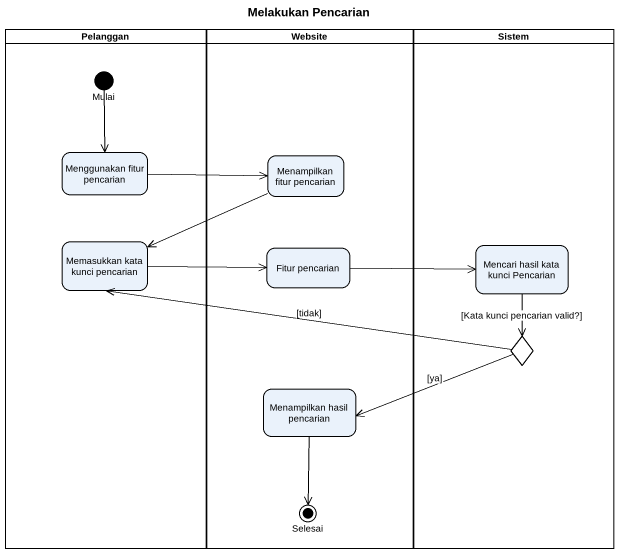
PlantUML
@startuml
title Melakukan Pencarian
hide empty description
state Pelanggan <<partition>> {
  state Mulai <<start>>
  state "Menggunakan fitur pencarian" as Menggunakan_fitur_pencarian
  state "Memasukkan kata kunci pencarian" as Memasukkan_kata_kunci
}
state Website <<partition>> {
  state "Menampilkan fitur pencarian" as Menampilkan_fitur_pencarian
  state "Fitur pencarian" as Fitur_pencarian
  state "Menampilkan hasil pencarian" as Menampilkan_hasil_pencarian
  state Selesai <<end>>
}
state Sistem <<partition>> {
  state "Mencari hasil kata kunci Pencarian" as Mencari_hasil_kata_kunci
  state choice1 <<choice>>
}
Mulai --> Menggunakan_fitur_pencarian
Menggunakan_fitur_pencarian -right-> Menampilkan_fitur_pencarian
Menampilkan_fitur_pencarian -left-> Memasukkan_kata_kunci
Memasukkan_kata_kunci -right-> Fitur_pencarian
Fitur_pencarian -right-> Mencari_hasil_kata_kunci
Mencari_hasil_kata_kunci --> choice1 : [Kata kunci pencarian valid?]
choice1 -left-> Memasukkan_kata_kunci : [tidak]
choice1 -left-> Menampilkan_hasil_pencarian : [ya]
Menampilkan_hasil_pencarian --> Selesai
@enduml
